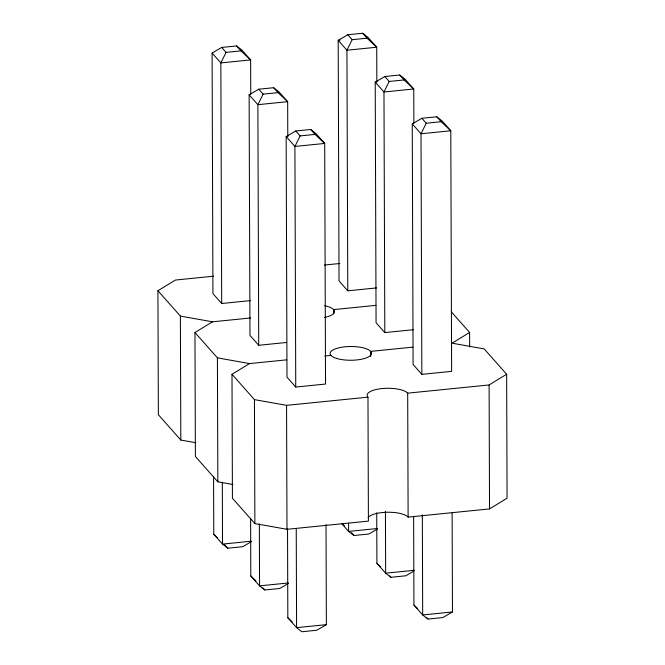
<?xml version="1.0" encoding="UTF-8"?>
<svg xmlns="http://www.w3.org/2000/svg" width="665" height="665" viewBox="0 0 665 665"><rect width="100%" height="100%" fill="white"/><g stroke="black" fill="none" stroke-linecap="round" stroke-linejoin="round"><path stroke-width="1" d="M250.755 94.139L250.63 59.916L240.971 50.873L226.075 52.377L220.847 62.909L221.686 303.506L250.447 300.613M287.779 135.909L287.662 101.687L278.003 92.643L263.107 94.147L257.879 104.679L258.718 345.276L286.449 342.483M288.02 136.4L286.158 136.583L294.911 146.45L324.695 143.449L315.035 134.413L300.139 135.918L294.911 146.45L295.75 387.047L325.534 384.046L324.695 143.449L315.95 133.582L310.663 129.484L295.767 130.98L286.158 136.583L286.997 377.18L295.75 387.047M376.847 81.446L376.731 47.223L367.072 38.179L352.176 39.684L346.939 50.216L347.778 290.813L376.54 287.92M413.879 123.216L413.755 88.994L404.096 79.95L389.208 81.454L383.971 91.986L384.811 332.583L413.572 329.69M412.258 123.889L421.003 133.756L450.787 130.764L441.128 121.72L426.24 123.225L421.003 133.756L421.843 374.353L451.626 371.361L450.787 130.764L442.042 120.897L436.755 116.791L421.868 118.287L412.258 123.889L413.098 364.487L421.843 374.353M195.867 442.724L180.814 440.047L158.361 414.719L157.929 290.763L175.46 280.04L213.598 276.199M232.9 484.494L217.846 481.817L195.394 456.489L194.961 332.533L212.492 321.81L250.622 317.97M451.236 311.752L469.606 332.467L452.075 343.19L484.187 348.917L506.639 374.237L489.108 384.96L407.687 393.156A20.698 6.874 -0.2 0 0 382.001 388.576A20.698 6.874 -0.2 0 0 367.978 397.155L368.41 521.111L286.989 529.307L254.878 523.579L232.426 498.26L231.994 374.295L249.525 363.58L286.623 359.848M368.152 517.553A20.698 6.874 -0.2 0 1 387.77 512.241A20.698 6.874 -0.2 0 1 408.119 517.112L489.54 508.916L507.071 498.201L506.639 374.237M212.093 53.042L221.703 47.439L236.599 45.943L241.885 50.05L250.63 59.916L220.847 62.909L212.093 53.042L212.933 293.639L221.686 303.506M340.056 40.166L338.194 40.349L346.939 50.216L376.731 47.223L367.978 37.356L362.691 33.25L347.803 34.746L338.194 40.349L339.034 280.954L347.778 290.813M249.126 94.812L258.735 89.21L273.631 87.713L278.918 91.82L287.662 101.687L257.879 104.679L249.126 94.812L249.965 335.409L258.718 345.276M377.088 81.936L375.226 82.119L383.971 91.986L413.755 88.994L405.01 79.127L399.723 75.02L384.836 76.517L375.226 82.119L376.066 322.716L384.811 332.583M251.437 541.618L242.7 546.713L227.812 548.209L222.526 544.103L213.781 534.236L213.573 476.439M377.537 528.924L368.801 534.02L353.905 535.516L348.618 531.418L341.893 523.829M288.469 583.388L279.732 588.483L264.845 589.98L259.558 585.873L250.805 576.006L250.605 518.21M413.688 571.202L405.833 575.79L390.937 577.287L385.65 573.18L376.905 563.313L376.731 512.74M326.025 524.527L326.374 624.651L316.764 630.254L301.877 631.75L296.59 627.644L287.837 617.777L287.529 529.008M452.125 512.865L452.466 611.958L442.865 617.561L427.969 619.057L422.682 614.95L413.938 605.083L413.63 516.314M324.42 265.044L339.882 263.49M375.883 305.36L333.622 309.616L333.639 313.747M324.761 356.008L330.946 355.384M412.915 347.13L370.654 351.386L370.671 356.548M231.994 374.295L254.446 399.623L286.557 405.351L367.978 397.155M251.287 541.21L222.526 544.103L222.31 482.175M377.379 528.517L348.618 531.418L348.593 523.156M288.319 582.981L259.558 585.873L259.342 523.945M414.411 570.287L385.65 573.18L385.434 511.252M326.374 624.651L296.59 627.644L296.241 528.559M452.466 611.958L422.682 614.95L422.333 514.826M157.929 290.763L180.381 316.083L212.492 321.81M194.961 332.533L217.413 357.853L249.525 363.58M342.101 523.629L344.329 525.716M376.905 563.313L380.621 566.796M413.938 605.083L417.653 608.566M213.781 534.236L217.488 537.719M250.805 576.006L256.008 580.877M287.837 617.777L292.301 621.95M362.691 33.25L367.072 38.179M399.723 75.02L404.096 79.95M436.755 116.791L441.128 121.72M347.803 34.746L352.176 39.684M384.836 76.517L389.208 81.454M421.868 118.287L426.24 123.225M236.599 45.943L240.971 50.873M273.631 87.713L278.003 92.643M310.663 129.484L315.035 134.413M221.703 47.439L226.075 52.377M258.735 89.21L263.107 94.147M295.767 130.98L300.139 135.918M351.403 532.698L353.905 535.516M389.69 575.882L390.937 577.287M426.722 617.652L427.969 619.057M224.687 544.685L227.812 548.209M262.966 587.868L264.845 589.98M489.108 384.96L489.54 508.916M469.606 332.467L469.656 346.931M407.687 393.156L408.119 517.112M286.557 405.351L286.989 529.307M254.446 399.623L254.878 523.579M217.413 357.853L217.846 481.817M180.381 316.083L180.814 440.047M324.62 305.725A20.698 6.874 -0.2 0 1 324.537 317.454M336.515 358.402A20.698 6.874 -0.2 0 0 370.912 354.944A20.698 6.874 -0.2 0 0 344.969 346.806A20.698 6.874 -0.2 0 0 336.515 358.402"/></g></svg>
